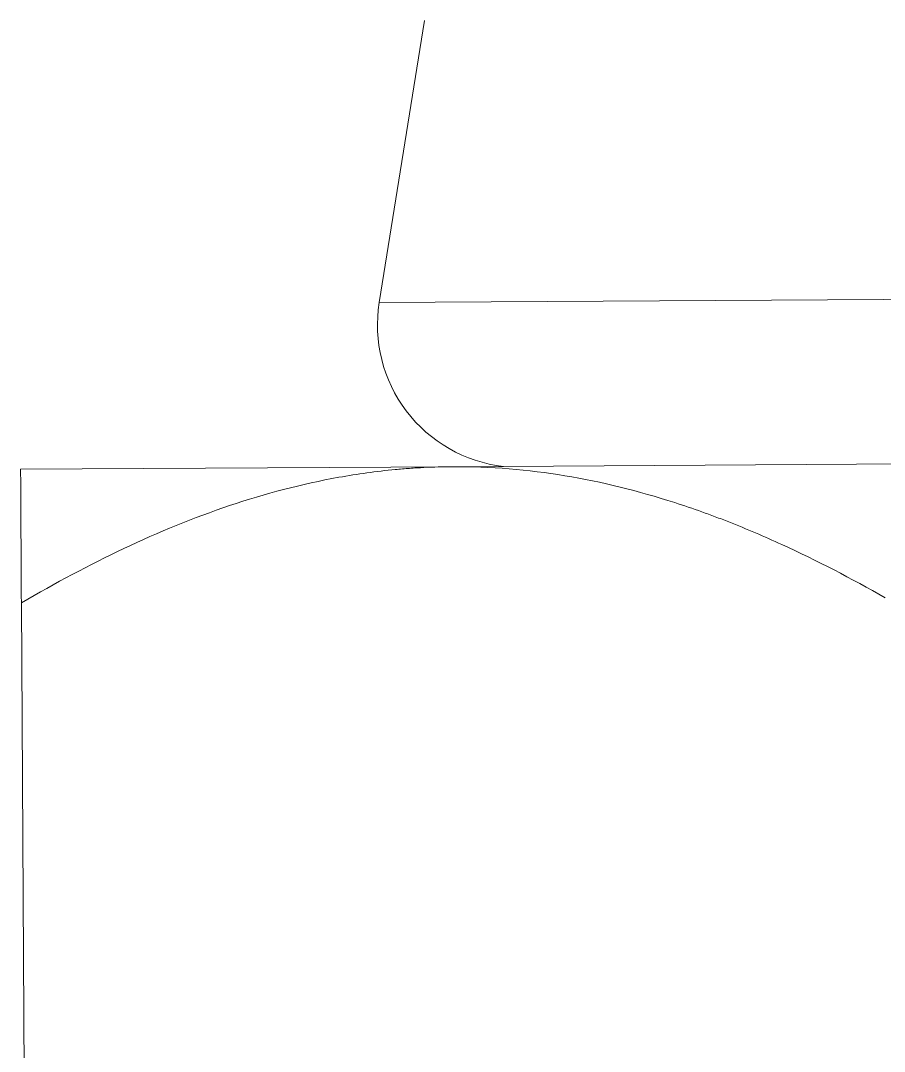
# Model space of a CAD drawing. Header units: millimetres. Extents: x 7368 to 7962, y 1333 to 2173.
# Drawn here: x 7869.33 to 7877.83, y 1494.69 to 1504.83 of the extents above; entities that cross this region are included whole.
import ezdxf

# ---------------------------------------------------------------- set-up
doc = ezdxf.new("R2010")
doc.units = ezdxf.units.MM

msp = doc.modelspace()

# ---------------------------------------------------------------- linework, layer by layer
at = {"linetype": 'Continuous', "lineweight": 18, "extrusion": (-0.0349, 0.999391, 0)}
for p, q in [((7873.303, 1504.828), (7872.857, 1502.055)), ((7869.329, 1500.415), (7873.579, 1500.44)), ((7873.579, 1500.44), (7882.078, 1500.49)), ((7869.336, 1499.1), (7869.386, 1490.73))]:
    msp.add_line(p, q, dxfattribs=at)
at = {"linetype": 'Continuous', "lineweight": 13, "extrusion": (-0.0349, 0.999391, 0)}
for p, q in [((7877.819, 1502.085), (7872.857, 1502.055)), ((7882.781, 1502.114), (7877.819, 1502.085))]:
    msp.add_line(p, q, dxfattribs=at)
at = {"linetype": 'Continuous', "lineweight": 18}
msp.add_arc((7874.24, 1501.833), 1.4, 170.876, 263.3921, dxfattribs=at)
for points, knots in [([(7869.329, 1500.415), (7869.329, 1500.415), (7869.329, 1500.382), (7869.33, 1500.257), (7869.33, 1500.165), (7869.331, 1500.019), (7869.331, 1499.973), (7869.332, 1499.924), (7869.332, 1499.89), (7869.332, 1499.873), (7869.332, 1499.785), (7869.333, 1499.71), (7869.334, 1499.47), (7869.335, 1499.292), (7869.336, 1499.1)], [0, 0, 0, 0, 0.25, 0.25, 0.5, 0.5, 0.5625, 0.59375, 0.59375, 0.625, 0.625, 0.75, 0.75, 1, 1, 1, 1]), ([(7869.336, 1499.1), (7869.668, 1499.294), (7870.004, 1499.474), (7870.686, 1499.795), (7871.031, 1499.938), (7871.736, 1500.175), (7872.094, 1500.27), (7872.643, 1500.368), (7872.828, 1500.394), (7873.062, 1500.416), (7873.109, 1500.42), (7873.203, 1500.427), (7873.344, 1500.435), (7873.485, 1500.439), (7873.579, 1500.44)], [0, 0, 0, 0, 0.25, 0.25, 0.5, 0.5, 0.75, 0.75, 0.875, 0.875, 0.90625, 0.90625, 0.9375, 1, 1, 1, 1]), ([(7873.579, 1500.44), (7873.952, 1500.442), (7874.32, 1500.411), (7875.048, 1500.291), (7875.408, 1500.201), (7875.854, 1500.058), (7875.987, 1500.013), (7876.12, 1499.964), (7876.208, 1499.931), (7876.252, 1499.914), (7876.472, 1499.827), (7876.646, 1499.753), (7877.164, 1499.516), (7877.503, 1499.34), (7877.836, 1499.15)], [0, 0, 0, 0, 0.25, 0.25, 0.5, 0.5, 0.5625, 0.59375, 0.59375, 0.625, 0.625, 0.75, 0.75, 1, 1, 1, 1])]:
    msp.add_open_spline(points, degree=3, knots=knots, dxfattribs=at)

doc.saveas('drawing.dxf')
